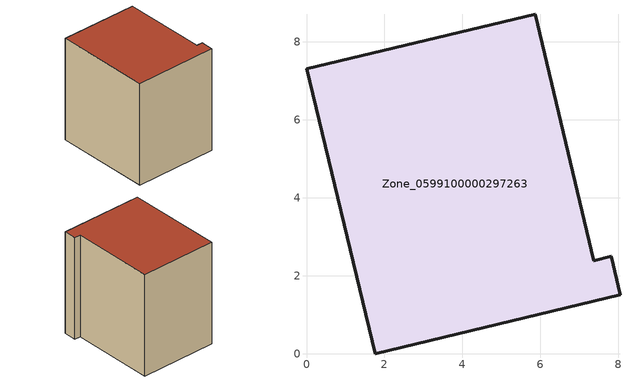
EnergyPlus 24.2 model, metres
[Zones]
Zone_0599100000297263
 floor ground (C_G): 1.76,0 0,7.31 5.86,8.71 7.36,2.39 7.82,2.5 8.04,1.52 z3.53
 wall outside (C_F): 7.82,2.5 7.36,2.39 5.86,8.71 0,7.31 1.76,0 8.04,1.52 7.82,2.5 z3.53:11.6
 roof outside (C_R): 1.76,0 8.04,1.52 7.82,2.5 7.36,2.39 5.86,8.71 0,7.31 z11.6
[BUILDING]
Pand.0599100000297263: North Axis=0; Terrain=City; Loads Convergence Tolerance Value=0.04; Temperature Convergence Tolerance Value=0.4; Solar Distribution=FullExterior; Maximum Number of Warmup Days=25; Minimum Number of Warmup Days=1
[Site:Location]
Rotterdam.The.Hague.AP_ZH_NLD Design_Conditions: Latitude=51.96; Longitude=4.45; Time Zone=1; Elevation=-4.5
[SITE:GROUNDTEMPERATURE:BUILDINGSURFACE]
18, 18, 18, 18, 18, 18, 18, 18, 18, 18, 18, 18
[MATERIAL] Thermal Absorptance=0.9; Solar Absorptance=0.7; Visible Absorptance=0.7
Name | Roughness | Thickness | Conductivity | Density | Specific Heat
G.TC.1946 | MediumSmooth | 0.15 | 1 | 540 | 1210
F.TC.1946 | Rough | 0.3 | 0.857143 | 1920 | 840
R.TC.1946 | MediumRough | 0.2 | 0.909091 | 1500 | 1000
[CONSTRUCTION]
C_G: G.TC.1946
C_F: F.TC.1946
C_R: R.TC.1946
[ZONE]
Zone_0599100000297263: Type=1; Multiplier=1; Ceiling Height=Autocalculate; Volume=Autocalculate; Floor Area=autocalculate; Part of Total Floor Area=Yes
[ZONEINFILTRATION:DESIGNFLOWRATE]
Infil_Zone_0599100000297263: Zone or ZoneList or Space or SpaceList=Zone_0599100000297263; Schedule=AlwaysOn; Design Flow Rate Calculation Method=Flow/Area; Flow Rate per Floor Area=0.003; Constant Term Coefficient=1; Temperature Term Coefficient=0; Velocity Term Coefficient=0; Velocity Squared Term Coefficient=0
[HVACTEMPLATE:ZONE:IDEALLOADSAIRSYSTEM]
Zone_0599100000297263: Maximum Heating Supply Air Temperature=50; Minimum Cooling Supply Air Temperature=13; Maximum Heating Supply Air Humidity Ratio=0.0156; Minimum Cooling Supply Air Humidity Ratio=0.0077; Heating Limit=NoLimit; Cooling Limit=NoLimit; Dehumidification Control Type=ConstantSensibleHeatRatio; Cooling Sensible Heat Ratio=0.7; Dehumidification Setpoint=60; Humidification Control Type=None; Humidification Setpoint=30; Outdoor Air Method=None; Outdoor Air Flow Rate per Person=0.00944; Outdoor Air Flow Rate per Zone Floor Area=0; Outdoor Air Flow Rate per Zone=0; Demand Controlled Ventilation Type=None; Outdoor Air Economizer Type=NoEconomizer; Heat Recovery Type=None; Sensible Heat Recovery Effectiveness=0.7; Latent Heat Recovery Effectiveness=0.65
[ZONECONTROL:THERMOSTAT]
ThermostatControl_Zone_0599100000297263: Zone or ZoneList=Zone_0599100000297263; Control Type Schedule=DualSetpointControlType; Control 1=Thermostat_Zone_0599100000297263; Temperature Difference Between Cutout And Setpoint=0
[THERMOSTATSETPOINT:DUALSETPOINT]
Thermostat_Zone_0599100000297263: Heating Setpoint Temperature Schedule=HeatingSetpoint_Zone_0599100000297263; Cooling Setpoint Temperature Schedule=CoolingSetpoint_Zone_0599100000297263
[SCHEDULE:COMPACT]
HeatingSetpoint_Zone_0599100000297263: Through: 12/31, For: AllDays, Until: 24:00, 21
CoolingSetpoint_Zone_0599100000297263: Through: 12/31, For: AllDays, Until: 24:00, 24
DualSetpointControlType: Through: 12/31, For: AllDays, Until: 24:00, 4
AlwaysOn: Through: 12/31, For: AllDays, Until: 24:00, 1
